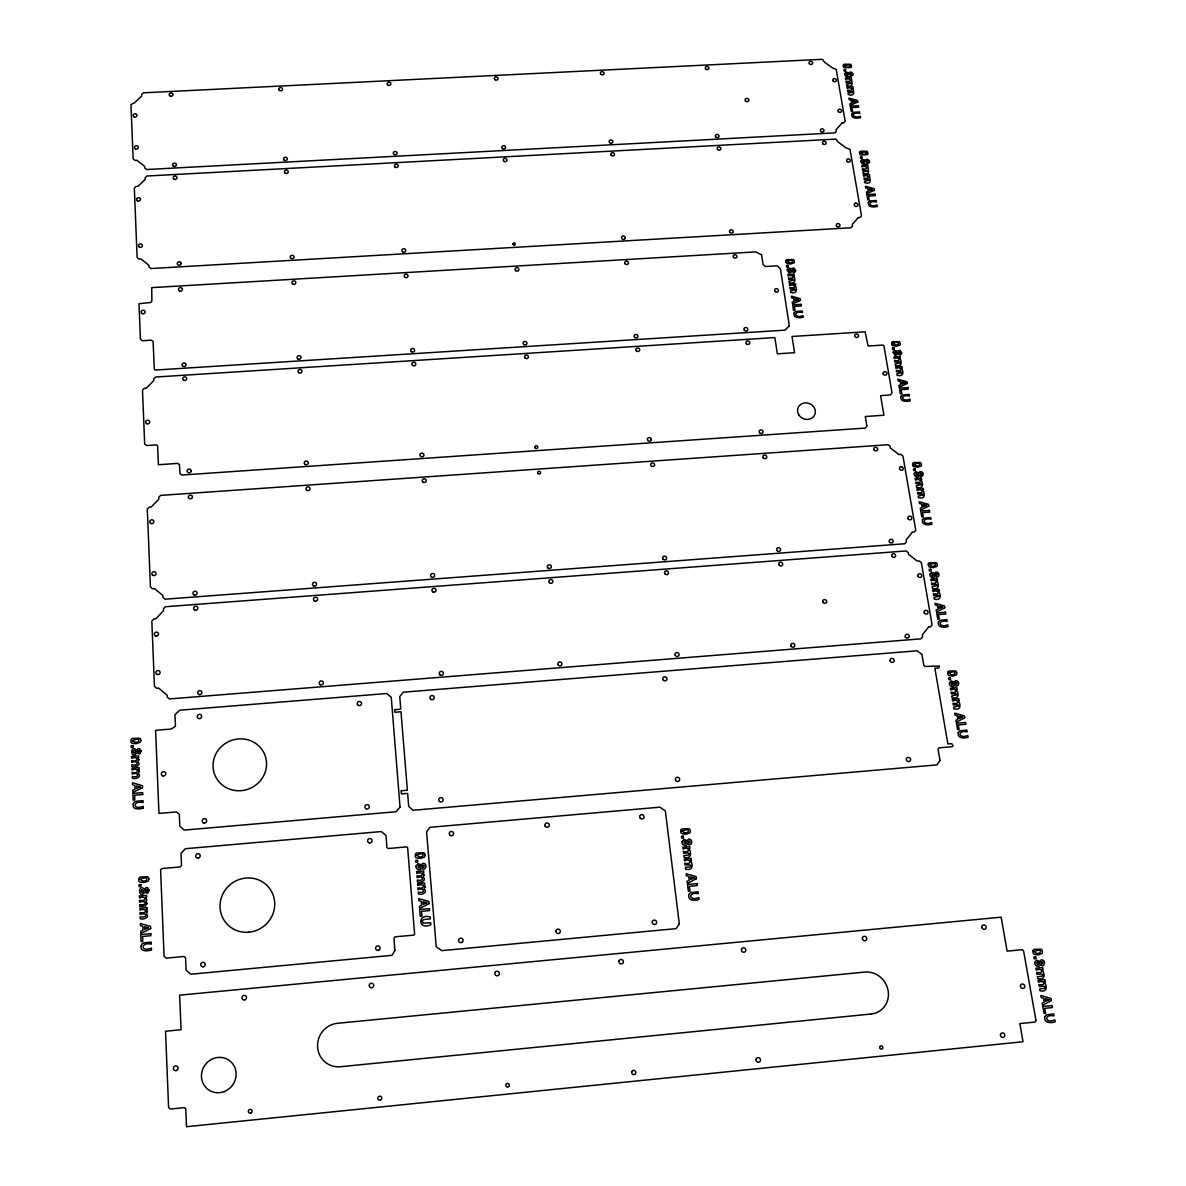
<?xml version="1.0" encoding="UTF-8"?>
<svg xmlns="http://www.w3.org/2000/svg" width="1186" height="1186" viewBox="0 0 1186 1186"><rect width="100%" height="100%" fill="white"/><g stroke="black" fill="none" stroke-linecap="round" stroke-linejoin="round"><path stroke-width="1.5" d="M912.76 465.461L912.657 463.8A2.639 2.372 28.3 0 1 913.769 462.525L920.232 462.466A2.342 2.105 28.4 0 1 921.3 463.711L921.492 464.838A2.357 2.105 28.4 0 1 920.885 466.217L917.49 467.269L913.813 466.706A2.342 2.105 28.3 0 1 912.76 465.461M913.976 464.527C920.039 469.478 923.123 459.975 913.976 464.527M898.499 352.405C899.818 356.215 901.642 350.048 898.499 352.405M921.818 474C920.025 477.528 919.061 470.738 921.818 474M892.895 343.569C898.84 348.343 901.864 339.27 892.895 343.569M1039.366 963.121C1036.816 968.117 1035.408 958.777 1039.366 963.121M866.18 161.311C867.455 164.884 869.219 159.102 866.18 161.311M860.814 153.038C866.566 157.53 869.471 149.08 860.814 153.038M425.048 854.854L425.033 855.521A2.55 2.52 -21.6 0 1 424.217 857.122L420.348 858.412L416.316 857.819A2.535 2.505 -22.9 0 1 415.263 856.381L415.308 854.439A2.861 2.832 -22.7 0 1 416.671 852.942L423.876 852.764A2.535 2.505 -21.4 0 1 424.929 854.202L425.048 854.854M849.769 73.962C851.014 77.431 852.764 71.842 849.769 73.962M844.521 65.942C850.184 70.315 853.045 62.146 844.521 65.942M953.752 683.625C951.216 688.191 950.016 679.608 953.752 683.625M792.485 270.067C793.73 273.773 795.628 267.754 792.485 270.067M1042.85 975.188L1042.153 976.211L1037.453 976.73L1037.794 978.598C1046.171 980.555 1044.451 972.95 1042.094 969.347L1043.013 969.258L1042.702 967.524L1035.927 968.191L1036.267 970.059C1042.538 967.42 1044.718 973.914 1036.697 972.461L1037.024 974.343L1041.723 974.032L1042.85 975.188M1045.044 987.345L1044.362 988.383L1039.648 988.902L1039.989 990.784C1048.38 992.741 1046.645 985.106 1044.288 981.489L1045.207 981.4L1044.896 979.666L1038.106 980.333L1038.447 982.216C1044.733 979.562 1046.927 986.07 1038.877 984.617L1039.218 986.5L1043.917 986.189L1045.044 987.345M787.089 261.439C792.945 266.109 796.028 257.273 787.089 261.439M934.168 574.839C931.647 579.228 930.506 570.926 934.168 574.839M424.128 874.808L423.18 876.899C427.286 880.234 420.57 883.318 417.457 881.88L417.294 880.027C425.107 881.984 423.506 874.645 417.101 877.655L416.953 875.802C424.944 877.343 423.595 870.82 416.76 873.43L416.612 871.577L423.654 870.939L423.787 872.644L422.824 872.733L424.128 874.808M425.122 886.846L424.173 888.937C428.294 892.302 421.579 895.4 418.436 893.947L418.287 892.094C426.115 894.051 424.499 886.683 418.095 889.708L417.932 887.854C425.937 889.381 424.603 882.844 417.739 885.453L417.591 883.6L424.647 882.962L424.781 884.667L423.817 884.756L425.122 886.846M918.409 474.252C915.918 478.492 914.821 470.457 918.409 474.252M141.149 945.909C139.815 952.239 147.909 950.905 151.511 950.09L151.423 948.074C140.304 952.654 140.378 941.61 151.274 944.145L151.2 942.129L144.351 942.811L142.187 943.715L141.149 945.909M149.258 890.345L147.805 893.236L144.677 892.346C138.436 900.026 137.383 882.829 144.559 889.203L145.952 887.765A2.654 2.52 -38 0 1 147.598 887.721L149.258 890.345M897.194 352.909C894.733 356.956 893.71 349.247 897.194 352.909M133.203 804.197C131.928 810.349 139.874 808.941 143.313 808.259L143.254 806.317C132.387 810.675 132.447 800.076 143.106 802.566L143.032 800.639L136.331 801.262L134.211 802.121L133.203 804.197M141.208 751.183L139.785 753.94L136.731 753.08C130.608 760.404 129.63 743.904 136.612 750.071L137.976 748.692A2.58 2.416 -26.7 0 1 139.592 748.662L141.208 751.183M1034.874 962.38C1033.91 965.686 1039.396 968.428 1040.418 964.589C1043.665 968.636 1046.615 961.179 1042.524 960.008A2.639 2.387 53.4 0 0 1040.952 960.037L1039.855 961.475L1036.549 960.2L1034.874 962.38M512.812 243.827C515.095 248.66 516.666 240.076 512.812 243.827M688.043 841.66C689.348 846.152 691.616 838.798 688.043 841.66M682.217 831.193C688.621 836.767 692.313 825.856 682.217 831.193M864.92 161.77C862.504 165.536 861.57 158.316 864.92 161.77M956.924 694.67L951.735 696.019L952.047 697.739C959.874 699.71 958.599 692.728 956.287 689.333L957.176 689.259L956.894 687.687L950.386 688.221L950.683 689.926C956.45 687.094 958.555 694.136 951.068 692.135L951.365 693.84L955.857 693.602L956.924 694.67M958.866 705.774L953.677 707.138L953.974 708.857C961.831 710.844 960.541 703.817 958.229 700.422L959.118 700.348L958.837 698.776L952.314 699.31L952.61 701.03C958.392 698.169 960.497 705.24 952.995 703.239L953.292 704.944L957.799 704.721L958.866 705.774M422.275 920.885L423.105 923.197L430.666 922.752L430.829 924.739C418.273 930.862 416.909 913.205 430.177 916.911L430.34 918.883L423.417 919.61L422.275 920.885M848.524 74.407C846.122 78.054 845.247 71.041 848.524 74.407M939.119 596.187L934.005 597.477L934.286 599.138C941.936 601.109 940.794 594.334 938.497 591.028L939.371 590.954L939.104 589.442L932.685 589.931L932.982 591.592C938.66 588.849 940.706 595.683 933.352 593.712L933.634 595.372L938.067 595.164L939.119 596.187M937.236 585.484L932.137 586.759L932.433 588.419C940.053 590.391 938.927 583.631 936.629 580.339L937.503 580.265L937.236 578.753L930.832 579.242L931.129 580.888C936.792 578.16 938.838 584.98 931.484 583.008L931.781 584.654L936.199 584.461L937.236 585.484M921.403 484.54L916.378 485.756L916.659 487.357C924.102 489.329 923.108 482.791 920.81 479.574L921.67 479.515L921.418 478.047L915.118 478.492L915.399 480.093C920.973 477.469 922.975 484.081 915.755 482.139L916.022 483.725L920.38 483.547L921.403 484.54M923.212 494.888L918.186 496.104L918.468 497.705C925.925 499.677 924.902 493.124 922.619 489.892L923.479 489.833L923.212 488.365L916.911 488.825L917.193 490.411C922.782 487.787 924.783 494.414 917.549 492.472L917.831 494.073L922.189 493.88L923.212 494.888M192.458 496.756L192.429 497.245A2.061 1.898 -10.9 0 1 188.366 497.186L188.381 496.697A2.061 1.898 -10.9 0 1 192.458 496.756M791.181 270.541C788.66 274.485 787.771 266.954 791.181 270.541M900.1 362.768L895.178 363.909L895.445 365.436C902.65 367.408 901.805 361.122 899.537 358.009L900.382 357.964L900.13 356.556L893.962 356.956L894.229 358.483C899.685 355.978 901.642 362.353 894.57 360.44L894.837 361.967L899.092 361.819L900.1 362.768M901.834 372.686L896.898 373.827L897.165 375.354C904.399 377.326 903.539 371.025 901.271 367.912L902.116 367.853L901.864 366.444L895.682 366.845L895.949 368.372C901.419 365.866 903.376 372.256 896.29 370.343L896.557 371.87L900.826 371.722L901.834 372.686M949.467 682.914C948.563 686.012 953.707 688.443 954.745 684.989C957.739 688.755 960.749 681.95 956.82 680.823A2.461 2.239 38.4 0 0 955.323 680.838L954.241 682.128L951.083 680.942L949.467 682.914M148.828 878.945L148.784 879.612A2.668 2.52 -37.1 0 1 147.879 881.257L143.847 882.577L139.74 881.969A2.654 2.505 -37.1 0 1 138.732 880.516L138.881 878.529A2.995 2.832 -37.1 0 1 140.333 877.003L147.716 876.81A2.654 2.505 -37 0 1 148.739 878.277L148.828 878.945M929.943 574.128C929.083 577.152 934.094 579.465 935.117 576.144C938.037 579.806 941.047 573.238 937.177 572.141A2.402 2.179 33 0 0 935.71 572.156L934.642 573.401L931.544 572.245L929.943 574.128M869.294 180.228L864.52 181.25L864.757 182.688C873.148 185.209 869.175 177.263 869.59 175.721L869.353 174.416L863.378 174.742L863.63 176.165C868.908 173.853 870.791 179.872 863.942 178.004L864.194 179.427L868.33 179.323L869.294 180.228M140.793 740.286L140.749 740.924A2.58 2.431 -25.9 0 1 139.859 742.48L135.93 743.726L131.913 743.133A2.565 2.416 -26.1 0 1 130.92 741.724L131.068 739.842A2.906 2.728 -26.1 0 1 132.491 738.389L139.711 738.241A2.565 2.416 -25.9 0 1 140.704 739.649L140.793 740.286M867.663 170.977L862.904 172L863.156 173.423C871.517 175.958 867.559 168.027 867.974 166.5L867.737 165.18L861.777 165.521L862.014 166.929C867.292 164.617 869.175 170.621 862.341 168.768L862.593 170.191L867.663 170.977M914.258 473.555C913.428 476.49 918.32 478.714 919.343 475.527C922.174 479.085 925.169 472.74 921.389 471.672A2.342 2.105 28.7 0 0 919.936 471.672L918.883 472.873L915.844 471.746L914.258 473.555M686.575 842.282C683.773 847.16 682.78 838.028 686.575 842.282M851.207 83.317L846.507 84.295L846.745 85.674C854.943 88.194 851.118 80.47 851.518 78.988L851.296 77.727L845.41 78.024L845.648 79.388C850.851 77.164 852.69 82.99 845.959 81.167L846.196 82.546L851.207 83.317M852.778 92.271L848.064 93.249L848.301 94.643C856.514 97.163 852.69 89.41 853.075 87.927L852.853 86.652L846.967 86.949L847.204 88.327C852.408 86.089 854.246 91.945 847.516 90.106L847.768 91.485L852.778 92.271M893.147 352.212L895.163 355.503L898.113 354.125L900.515 355.044L901.894 353.117L900.13 350.448A2.283 2.031 24.5 0 0 898.706 350.448C897.654 352.494 893.977 348.447 893.147 352.212M147.123 903.465L145.315 905.926L139.785 906.475L139.726 904.577C147.924 905.941 146.604 899.581 139.637 902.175L139.563 900.278C147.598 901.864 146.679 895.208 139.474 897.861L139.399 895.964L146.649 895.311L146.708 897.061L145.73 897.15L146.916 899.907L145.878 901.39L147.123 903.465M147.42 911.515L146.352 913.65C150.414 917.193 143.313 920.143 140.244 918.75L140.17 916.852C148.383 918.216 147.064 911.841 140.081 914.436L140.007 912.538C148.057 914.124 147.138 907.438 139.918 910.107L139.859 908.209L147.108 907.557L147.183 909.306L146.189 909.395L147.42 911.515M793.864 280.163L788.957 281.26L789.194 282.742C796.236 284.729 795.643 278.606 793.404 275.523L794.235 275.478L794.012 274.099L787.889 274.47L788.112 275.967C793.582 273.521 795.406 279.777 788.423 277.865L788.66 279.362L792.885 279.229L793.864 280.163M795.391 289.814L790.469 290.911L790.706 292.408C797.778 294.395 797.17 288.257 794.931 285.159L795.762 285.114L795.539 283.736L789.402 284.121L789.639 285.604C795.109 283.157 796.933 289.428 789.935 287.516L790.173 289.013L794.412 288.88L795.391 289.814M138.94 759.692L137.887 761.708C141.875 765.148 134.819 767.876 131.928 766.541L131.854 764.733C139.577 766.705 138.317 759.485 131.779 762.42L131.705 760.626C139.399 762.806 138.302 755.26 131.631 758.299L131.557 756.505L138.643 755.912L138.703 757.572L137.739 757.661L138.94 759.692M139.385 771.389L138.317 773.42C142.305 776.874 135.263 779.617 132.343 778.268L132.283 776.459C140.007 778.446 138.762 771.197 132.195 774.147L132.135 772.338C139.829 774.532 138.732 766.957 132.046 770.01L131.987 768.202L139.073 767.609L139.147 769.284L138.169 769.358L139.385 771.389M861.006 161.088C859.583 166.366 874.838 163.876 867.767 159.487A2.209 1.898 19.7 0 0 866.403 159.487C865.335 161.385 861.866 157.575 861.006 161.088M1044.807 1016.758C1043.487 1023.103 1050.974 1023.399 1055.169 1021.813L1054.799 1019.812C1045.177 1024.363 1043.117 1013.6 1054.087 1015.913L1053.731 1013.911L1046.348 1014.86L1044.807 1016.758M844.669 73.74C843.454 78.884 858.086 76.497 851.34 72.213A2.164 1.838 18 0 0 849.991 72.198C848.924 74.036 845.559 70.315 844.669 73.74M422.201 865.913C423.372 870.48 425.937 862.993 422.201 865.913M690.875 865.884L690.119 866.877L685.36 867.366L685.582 869.19C693.721 871.221 692.743 863.868 690.445 860.176L691.394 860.087L691.171 858.397L684.307 859.02L684.544 860.858C690.771 857.774 692.58 865.306 684.841 863.2L685.063 865.024L689.807 864.757L690.875 865.884M416.716 855.269C423.105 860.947 427.197 849.843 416.716 855.269M689.377 854.039L688.621 855.032L683.862 855.521L684.1 857.345C692.209 859.361 691.245 852.037 688.947 848.346L689.896 848.272L689.674 846.596L682.825 847.204L683.047 849.028C689.274 845.959 691.082 853.475 683.344 851.37L683.581 853.194L688.31 852.912L689.377 854.039M787.163 269.859L789.105 273.062L792.055 271.727L794.427 272.632L795.836 270.764L794.131 268.155A2.253 1.987 19.3 0 0 792.722 268.155C791.625 270.141 788.053 266.183 787.163 269.859M958.244 732.577C956.969 738.581 964.262 738.552 968.102 737.292L967.791 735.453C958.54 739.56 956.657 729.642 967.168 731.895L966.842 730.072L959.756 730.858L958.244 732.577M682.113 841.541C680.986 844.877 686.427 847.397 687.554 843.72C690.563 847.679 693.973 840.533 689.926 839.273A2.52 2.431 44.2 0 0 688.354 839.303L687.168 840.681L683.907 839.436L682.113 841.541M938.408 621.998C937.162 627.854 944.367 627.72 948.074 626.564L947.762 624.8C938.689 628.728 936.836 619.151 947.169 621.375L946.858 619.611L939.89 620.337L938.408 621.998M922.441 519.779C921.24 525.517 928.356 525.265 931.944 524.227L931.647 522.522C922.723 526.288 920.914 517.022 931.069 519.216L930.758 517.526L923.909 518.193L922.441 519.779M420.674 866.551C417.635 871.517 416.923 862.237 420.674 866.551M900.989 396.509C899.818 402.084 906.83 401.728 910.27 400.809L909.988 399.178C901.256 402.766 899.477 393.856 909.425 396.005L909.143 394.389L902.427 394.997L900.989 396.509M868.33 202.406C867.233 207.743 874.067 207.224 877.284 206.497L877.017 204.97C868.582 208.262 866.877 199.915 876.498 202.005L876.232 200.493L869.738 201.012L868.33 202.406M145.404 890.212C146.427 894.852 149.317 887.217 145.404 890.212M851.77 113.737C850.703 118.956 857.434 118.378 860.562 117.71L860.31 116.243C852.008 119.415 850.332 111.306 859.806 113.382L859.553 111.914L853.149 112.388L851.77 113.737M140.274 879.375C146.664 885.141 151.185 873.845 140.274 879.375M137.428 751.034C138.451 755.482 141.253 748.173 137.428 751.034M132.432 740.657C138.688 746.202 143.091 735.424 132.432 740.657M794.101 313.015C792.856 318.53 799.898 318.07 803.233 317.24L802.981 315.654C794.22 319.123 792.678 310.406 802.492 312.555L802.24 310.969L795.554 311.547L794.101 313.015M688.918 894.481C687.243 900.826 695.011 900.886 699.028 899.448L698.791 897.491C688.769 901.909 687.509 891.323 698.302 893.695L698.05 891.753L690.578 892.628L688.918 894.481M1032.917 950.905L1033.065 952.862A2.624 2.387 52.9 0 0 1034.236 954.315L1038.224 954.893L1041.857 953.588A2.639 2.402 52.8 0 0 1042.479 951.958L1042.242 950.623A2.624 2.387 52.8 0 0 1041.071 949.185L1034.088 949.378A2.965 2.698 52.9 0 0 1032.917 950.905M416.138 865.81C414.818 869.249 420.407 871.74 421.593 868.019C424.514 872.007 428.309 864.861 424.247 863.482A2.55 2.52 -25.7 0 0 422.631 863.512L421.341 864.935L418.08 863.66L416.138 865.81M143.802 890.864C140.526 895.934 140.096 886.461 143.802 890.864M135.871 751.642C132.654 756.49 132.254 747.417 135.871 751.642M947.747 672.432L947.851 674.226A2.446 2.239 37.8 0 0 948.963 675.546L952.773 676.124L956.272 674.953A2.461 2.253 37.9 0 0 956.894 673.485L956.687 672.269A2.446 2.239 37.9 0 0 955.575 670.935L948.874 671.054A2.772 2.52 37.8 0 0 947.747 672.432M928.282 564.017L928.401 565.752A2.387 2.164 32.4 0 0 929.468 567.041L933.219 567.605L936.658 566.493A2.402 2.179 32.5 0 0 937.281 565.07L937.073 563.899A2.387 2.164 32.5 0 0 935.991 562.624L929.409 562.698A2.698 2.446 32.4 0 0 928.282 564.017M891.605 342.873L891.694 344.459A2.283 2.016 24.1 0 0 892.732 345.66L896.334 346.208L899.655 345.215A2.298 2.031 24.3 0 0 900.263 343.91L900.07 342.828A2.283 2.016 24.2 0 0 899.032 341.627L892.702 341.657A2.58 2.283 24.1 0 0 891.605 342.873M859.568 152.371L859.657 153.854A2.194 1.898 19.4 0 0 860.636 154.981L867.351 154.625A2.209 1.898 19.5 0 0 867.944 153.409L867.767 152.386A2.194 1.883 19.5 0 0 866.773 151.274L860.636 151.245A2.491 2.135 19.4 0 0 859.568 152.371M843.29 65.289L843.365 66.727A2.164 1.838 17.8 0 0 844.343 67.824L850.94 67.498A2.179 1.838 17.9 0 0 851.518 66.327L851.355 65.349A2.164 1.823 17.9 0 0 850.377 64.252L844.343 64.207A2.446 2.075 17.8 0 0 843.29 65.289M680.823 830.378L680.853 832.29A2.52 2.431 42.8 0 0 681.935 833.699L685.908 834.292L689.629 833.017A2.535 2.446 42.9 0 0 690.356 831.445L690.193 830.141A2.52 2.431 42.8 0 0 689.11 828.732L682.069 828.91A2.846 2.743 42.7 0 0 680.808 830.378M785.814 260.742L785.873 262.299A2.253 1.987 18.9 0 0 786.881 263.47L790.439 264.018L793.76 263.055A2.268 2.001 19.1 0 0 794.398 261.795L794.22 260.727A2.253 1.987 19.1 0 0 793.226 259.571L786.926 259.571A2.535 2.239 18.9 0 0 785.814 260.742M1034.474 951.439C1038.506 957.858 1046.096 946.725 1034.474 951.439M949.215 672.936C953.114 678.852 960.349 668.726 949.215 672.936M929.735 564.521C933.575 570.229 940.661 560.504 929.735 564.521M1040.937 962.083C1040.804 966.812 1045.311 960.675 1040.937 962.083M955.279 682.691C955.13 687.05 959.459 681.416 955.279 682.691M935.665 573.95C935.517 578.145 939.757 572.719 935.665 573.95M1035.971 1020.42L1035.2 1022.035L1019.827 1023.577L1023.014 1041.738L186.513 1126.7L185.757 1108.821L184.393 1107.62L170.339 1109.029L168.59 1107.487L165.536 1031.242L181.087 1029.73L179.62 995.158L1001.147 917.178L1007.107 951.142L1022.317 949.675L1023.607 951.053L1035.971 1020.42M394.894 950.564L392.062 955.323L190.827 974.225L186.098 970.118L185.55 957.621L183.949 956.479L166.188 958.14L164.068 956.198L160.599 869.827L161.815 868.552L180.064 866.936L181.532 865.572L180.998 853.475L185.253 848.731L381.284 831.564L385.999 835.478L386.918 847.412L388.207 848.524L406.709 846.893L407.643 847.738L414.611 934.064L413.81 935.117L395.057 936.851L393.945 938.23L394.894 950.564M866.862 425.893L865.469 428.072L181.769 475.052L179.931 473.525L179.516 464.586L177.589 463.415L158.42 464.719L157.605 445.758L156.567 444.913L146.916 445.565L144.677 444.068L142.498 390.15L144.366 388.282L146.308 388.148L153.78 380.647L153.691 378.897L155.559 377.029L774.858 337.58L777.349 353.828L794.576 352.716L792.026 336.483L865.128 331.828L868.093 346.03L882.873 345.082L883.926 345.852L892.02 392.788L890.33 394.968L880.59 395.62L883.941 415.233L865.291 416.508L866.862 425.893M679.311 923.924L676.168 928.638L441.77 950.653L436.226 946.695L426.575 831.92L429.925 827.309L659.876 807.177L665.361 810.957L679.311 923.924M939.994 760.463L936.984 764.896L412.98 810.275L408.696 806.361L407.643 793.404L401.372 793.938L401.105 790.751L407.376 790.202L400.987 711.763L394.805 712.267L394.597 709.658L400.779 709.154L399.756 696.597L403.284 692.194L917.134 650.803L921.967 654.42L923.835 665.42L925.213 666.458L939.356 666.058L938.763 667.911L934.865 668.222L947.866 743.963L951.646 743.637L953.114 745.727L952.18 746.72L938.941 747.847L938.067 749.107L939.994 760.463M928.608 626.964L922.323 634.97L922.634 636.838L921.062 638.839L169.346 698.939L167.226 697.146L167.137 695.204L158.642 688.073L156.596 688.236L154.476 686.442L151.823 621.079L153.765 619.018L155.796 618.87L163.549 610.671L163.46 608.774L165.403 606.728L906.089 550.956L908.268 552.632L908.58 554.425L917.282 561.097L919.15 560.948L921.329 562.624L932.077 624.814L930.506 626.816L928.608 626.964M912.33 532.292L906.119 540.015L906.43 541.824L904.874 543.751L165.076 599.182L162.986 597.433L162.897 595.55L154.551 588.627L152.534 588.775L150.444 587.04L147.301 509.135L149.214 507.178L151.2 507.03L158.805 499.173L158.731 497.349L160.629 495.392L888.003 444.72L890.123 446.321L890.419 448.071L898.958 454.52L900.797 454.386L902.931 456.002L915.74 530.216L914.198 532.158L912.33 532.292M400.038 807.103L396.05 811.743L184.171 830.096L179.812 826.138L179.294 814.204L176.358 811.936L158.954 813.433L155.603 730.309L171.229 729.034L175.454 726.306L174.95 714.758L179.709 710.206L386.68 693.528L391.261 697.279L400.038 807.103M858.219 217.616L852.26 224.451L852.541 226.052L851.044 227.771L150.918 268.54L148.947 266.969L148.873 265.293L141.001 259.022L139.103 259.126L137.131 257.57L134.329 188.114L136.138 186.38L138.006 186.291L145.226 179.368L145.152 177.737L146.945 176.017L835.937 139.103L838.22 142.127L846.255 147.998L850.006 149.377L861.481 215.808L859.983 217.512L858.219 217.616M841.971 123.122L836.086 129.689L836.352 131.231L834.885 132.876L146.679 169.524L144.736 167.997L144.662 166.381L136.939 160.303L135.071 160.406L133.143 158.894L130.949 104.516L134.567 102.752L141.683 96.066L141.608 94.495L143.387 92.819L822.343 59.3L824.581 62.235L832.483 67.958L836.189 69.307L845.173 121.387L843.706 123.018L841.971 123.122M789.327 325.765L785.043 330.153L155.262 370.047L154.284 369.261L153.113 341.494L151.171 340.174L142.157 340.738L140.422 339.107L138.999 303.705L150.34 302.519L151.867 301.229L151.734 287.635L755.764 251.892L761.575 254.782L763.087 264.582L765.607 266.524L777.379 265.812L780.432 268.822L789.327 325.765M1051.3 1000.495L1042.613 1005.372L1042.227 1003.208L1044.199 1002.14L1043.487 998.197L1041.204 997.604L1040.834 995.484L1050.915 998.39L1051.3 1000.495M1048.913 999.635L1045.667 1001.34L1045.192 998.656L1048.913 999.635M696.39 878.693L687.376 883.407L687.109 881.287L689.17 880.264L688.681 876.424L686.427 875.831L686.16 873.785L696.138 876.647L696.39 878.693M964.692 717.826L956.287 722.185L955.946 720.213L957.858 719.25L957.235 715.647L955.056 715.084L954.715 713.157L964.351 715.899L964.692 717.826M429.065 903.613L419.622 908.417L419.444 906.267L421.593 905.215L421.282 901.316L418.984 900.708L418.821 898.617L428.902 901.523L429.065 903.613M944.797 607.81L936.525 611.976L936.184 610.078L938.082 609.159L937.474 605.69L935.339 605.127L935.013 603.274L944.471 605.957L944.797 607.81M150.681 928.579L140.778 933.486L140.704 931.292L142.957 930.224L142.809 926.251L140.497 925.629L140.408 923.509L150.607 926.459L150.681 928.579M928.757 506.111L920.618 510.113L920.306 508.26L922.159 507.386L921.566 504.05L919.476 503.501L919.165 501.708L928.445 504.332L928.757 506.111M694.047 877.848L690.682 879.493L690.356 876.869L694.047 877.848M962.409 717.011L959.281 718.538L958.851 716.077L962.409 717.011M142.542 787.712L132.862 792.337L132.788 790.247L134.982 789.239L134.848 785.443L132.58 784.835L132.506 782.804L142.468 785.681L142.542 787.712M426.708 902.754L423.194 904.429L422.972 901.76L426.708 902.754M907.231 383.463L899.24 387.244L898.929 385.48L900.752 384.649L900.189 381.447L898.128 380.914L897.832 379.194L906.919 381.744L907.231 383.463M942.559 607.024L939.475 608.477L939.06 606.105L942.559 607.024M148.294 927.704L144.618 929.424L144.514 926.711L148.294 927.704M926.562 505.355L923.538 506.733L923.138 504.45L926.562 505.355M800.55 300.325L792.53 303.987L792.263 302.267L794.086 301.466L793.597 298.338L791.566 297.819L791.299 296.144L800.283 298.664L800.55 300.325M140.215 786.867L136.612 788.482L136.523 785.888L140.215 786.867M874.438 190.309L866.699 193.763L866.403 192.117L868.167 191.361L867.648 188.366L865.661 187.862L865.38 186.261L874.156 188.707L874.438 190.309M905.081 382.722L902.101 384.027L901.716 381.848L905.081 382.722M857.819 102.04L850.169 105.376L849.902 103.775L851.637 103.049L851.133 100.158L849.176 99.654L848.909 98.097L857.552 100.499L857.819 102.04M798.43 299.598L795.435 300.873L795.109 298.739L798.43 299.598M872.377 189.597L869.486 190.798L869.13 188.752L872.377 189.597M855.773 101.359L852.927 102.515L852.586 100.528L855.773 101.359M855.788 203.162L855.328 203.236A1.883 1.631 20.1 0 0 856.248 206.483L856.722 206.423A1.883 1.631 20.1 0 0 855.788 203.162M1052.145 1005.565L1042.805 1006.484L1044.065 1013.452L1045.652 1013.289L1044.747 1008.322L1052.501 1007.551L1052.145 1005.565M871.191 1014.015L340.412 1066.733A21.971 21.229 -62.9 0 1 317.581 1047.105A21.971 21.229 -62.9 0 1 337.491 1023.296L864.802 972.09A21.452 20.029 57.4 0 1 888.181 991.066A21.452 20.029 57.4 0 1 871.191 1014.015M1035.704 956.82L1033.91 956.983L1034.251 958.851L1036.03 958.673L1035.704 956.82M150.8 933.693L140.823 934.612L141.075 941.625L142.78 941.476L142.587 936.466L150.874 935.695L150.8 933.693M696.938 883.614L687.509 884.489L688.354 891.264L689.97 891.116L689.362 886.283L697.19 885.557L696.938 883.614M429.406 908.624L419.711 909.514L420.274 916.407L421.92 916.259L421.519 911.337L429.569 910.596L429.406 908.624M140.912 884.489L138.999 884.667L139.058 886.55L140.971 886.372L140.912 884.489M683.269 836.145L681.461 836.293L681.683 838.117L683.492 837.953L683.269 836.145M417.561 860.295L415.693 860.473L415.856 862.311L417.709 862.148L417.561 860.295M965.745 724.261L958.303 724.898L959.103 729.42L957.576 729.553L956.465 723.208L965.434 722.452L965.745 724.261M142.72 794.501L134.626 795.198L134.804 799.972L133.143 800.12L132.891 793.404L142.646 792.589L142.72 794.501M950.327 677.843L948.607 677.992L948.904 679.697L950.623 679.548L950.327 677.843M133.04 745.549L131.172 745.697L131.231 747.506L133.114 747.343L133.04 745.549M945.494 612.258L936.688 612.954L937.755 619.077L939.253 618.959L938.497 614.585L945.805 614.022L945.494 612.258M930.817 569.25L929.127 569.384L929.409 571.015L931.099 570.896L930.817 569.25M929.439 510.425L920.781 511.047L921.818 516.963L923.286 516.859L922.545 512.634L929.75 512.115L929.439 510.425M915.118 468.855L913.457 468.974L913.739 470.56L915.399 470.442L915.118 468.855M907.883 387.585L899.388 388.148L900.382 393.811L901.82 393.708L901.123 389.675L908.165 389.201L907.883 387.585M894.007 347.72L892.376 347.824L892.643 349.351L894.274 349.233L894.007 347.72M801.113 304.342L792.678 304.876L793.538 310.391L794.976 310.302L794.353 306.359L801.365 305.929L801.113 304.342M788.097 265.486L786.481 265.575L786.718 267.058L788.334 266.954L788.097 265.486M875.046 194.148L866.847 194.608L867.767 199.9L869.16 199.811L868.508 196.046L875.312 195.66L875.046 194.148M861.866 156.908L860.28 156.997L860.532 158.405L862.103 158.331L861.866 156.908M858.397 105.762L850.318 106.191L851.207 111.306L852.586 111.232L851.948 107.585L858.664 107.229L858.397 105.762M845.529 69.692L843.972 69.766L844.224 71.145L845.766 71.056L845.529 69.692M901.493 466.706L900.989 466.691A1.987 1.779 28 0 0 901.227 470.308L901.731 470.323A1.987 1.779 28 0 0 901.493 466.706M654.583 464.749L654.509 464.26A1.987 1.823 17.3 0 0 650.64 464.615L650.714 465.105A1.987 1.823 17.3 0 0 654.583 464.749M181.176 263.485L181.117 263.025A1.972 1.749 -5.4 0 0 177.233 263.574L177.307 264.018A1.972 1.749 -5.4 0 0 181.176 263.485M191.198 470.857L191.124 470.368A2.046 1.868 -10 0 0 187.106 470.99L187.18 471.465A2.046 1.868 -10 0 0 191.198 470.857M651.322 439.532L651.262 439.057A1.972 1.809 16.5 0 0 647.393 439.235L647.437 439.709A1.972 1.809 16.5 0 0 651.322 439.532M625.289 237.882L625.244 237.437A1.898 1.69 12.5 0 0 621.494 237.585L621.553 238.03A1.898 1.69 12.5 0 0 625.289 237.882M430.681 699.236A2.164 2.09 0.1 0 0 434.209 698.005A2.164 2.09 0.1 0 0 431.348 695.678A2.164 2.09 0.1 0 0 430.681 699.236M545.041 825.886A2.209 2.164 29.9 0 0 548.792 826.538A2.209 2.164 29.9 0 0 547.443 822.995A2.209 2.164 29.9 0 0 545.041 825.886M639.803 817.554A2.209 2.135 38.8 0 0 643.538 818.192A2.209 2.135 38.8 0 0 642.13 814.678A2.209 2.135 38.8 0 0 639.803 817.554M652.241 921.952A2.253 2.194 55.7 0 0 655.265 924.428A2.253 2.194 55.7 0 0 655.799 920.603A2.253 2.194 55.7 0 0 652.241 921.952M555.908 930.951A2.253 2.224 63.9 0 0 558.917 933.441A2.253 2.224 63.9 0 0 559.525 929.602A2.253 2.224 63.9 0 0 555.908 930.951M462.125 942.277A2.268 2.253 -76 0 0 461.784 938.363A2.268 2.253 -76 0 0 458.597 940.631A2.268 2.253 -76 0 0 462.125 942.277M449.998 835.24A2.209 2.194 -4.8 0 0 453.601 833.936A2.209 2.194 -4.8 0 0 450.665 831.505A2.209 2.194 -4.8 0 0 449.998 835.24M775.036 291.341A1.912 1.69 19.1 0 0 778.283 291.133A1.912 1.69 19.1 0 0 776.267 288.658A1.912 1.69 19.1 0 0 775.036 291.341M179.531 290.911A1.987 1.764 -5.8 0 0 182.422 289.221A1.987 1.764 -5.8 0 0 179.382 287.872A1.987 1.764 -5.8 0 0 179.531 290.911M292.601 283.914A1.957 1.749 -1.3 0 0 295.818 282.935A1.957 1.749 -1.3 0 0 293.283 280.934A1.957 1.749 -1.3 0 0 292.601 283.914M297.716 358.839A1.987 1.794 -2.2 0 0 300.977 357.816A1.987 1.794 -2.2 0 0 298.398 355.77A1.987 1.794 -2.2 0 0 297.716 358.839M404.811 277.242A1.942 1.735 3.5 0 0 407.984 276.279A1.942 1.735 3.5 0 0 405.419 274.292A1.942 1.735 3.5 0 0 404.811 277.242M411.394 351.649A1.972 1.779 3.3 0 0 414.596 350.641A1.972 1.779 3.3 0 0 412.002 348.61A1.972 1.779 3.3 0 0 411.394 351.649M625.096 263.796A1.912 1.705 12.9 0 0 628.372 263.603A1.912 1.705 12.9 0 0 626.401 261.128A1.912 1.705 12.9 0 0 625.096 263.796M634.525 337.165A1.942 1.749 14.2 0 0 637.846 336.957A1.942 1.749 14.2 0 0 635.844 334.422A1.942 1.749 14.2 0 0 634.525 337.165M744.363 330.227A1.927 1.72 18.7 0 0 747.64 330.019A1.927 1.72 18.7 0 0 745.609 327.499A1.927 1.72 18.7 0 0 744.363 330.227M733.556 257.347A1.898 1.69 17 0 0 736.803 257.154A1.898 1.69 17 0 0 734.801 254.708A1.898 1.69 17 0 0 733.556 257.347M515.747 270.66A1.927 1.72 8.3 0 0 518.86 269.696A1.927 1.72 8.3 0 0 516.295 267.725A1.927 1.72 8.3 0 0 515.747 270.66M523.782 344.533A1.957 1.764 8.9 0 0 526.925 343.54A1.957 1.764 8.9 0 0 524.316 341.524A1.957 1.764 8.9 0 0 523.782 344.533M142.246 313.608A2.001 1.779 -7.6 0 0 145.166 311.888A2.001 1.779 -7.6 0 0 142.112 310.524A2.001 1.779 -7.6 0 0 142.246 313.608M183.133 366.37A2.016 1.809 -7.3 0 0 186.069 364.606A2.016 1.809 -7.3 0 0 182.985 363.242A2.016 1.809 -7.3 0 0 183.133 366.37M798.904 415.026A9.043 8.154 22.9 0 0 814.322 415.589A9.043 8.154 22.9 0 0 806.154 402.869A9.043 8.154 22.9 0 0 798.904 415.026M146.753 423.699A2.046 1.838 -10.2 0 0 149.732 421.89A2.046 1.838 -10.2 0 0 146.619 420.496A2.046 1.838 -10.2 0 0 146.753 423.699M883.273 373.99A1.942 1.735 24.6 0 0 886.565 374.568A1.942 1.735 24.6 0 0 885.216 371.678A1.942 1.735 24.6 0 0 883.273 373.99M636.259 350.715A1.942 1.764 14.4 0 0 639.58 350.507A1.942 1.764 14.4 0 0 637.579 347.958A1.942 1.764 14.4 0 0 636.259 350.715M746.35 343.673A1.942 1.735 19 0 0 749.641 343.466A1.942 1.735 19 0 0 747.61 340.945A1.942 1.735 19 0 0 746.35 343.673M525.25 358.187A1.957 1.779 9.1 0 0 528.422 357.179A1.957 1.779 9.1 0 0 525.798 355.148A1.957 1.779 9.1 0 0 525.25 358.187M855.21 336.72A1.927 1.705 22.8 0 0 858.456 336.513A1.927 1.705 22.8 0 0 856.396 334.007A1.927 1.705 22.8 0 0 855.21 336.72M759.559 432.742A1.972 1.794 21.7 0 0 762.894 432.519A1.972 1.794 21.7 0 0 760.819 429.91A1.972 1.794 21.7 0 0 759.559 432.742M535.123 447.908A1.482 1.364 10.2 0 0 537.673 447.73A1.482 1.364 10.2 0 0 536.161 445.758A1.482 1.364 10.2 0 0 535.123 447.908M420.659 456.373A2.001 1.853 3.1 0 0 423.921 455.32A2.001 1.853 3.1 0 0 421.282 453.215A2.001 1.853 3.1 0 0 420.659 456.373M412.609 365.392A1.972 1.794 3.3 0 0 415.826 364.369A1.972 1.794 3.3 0 0 413.217 362.338A1.972 1.794 3.3 0 0 412.609 365.392M305.351 464.586A2.016 1.868 -4 0 0 308.256 462.762A2.016 1.868 -4 0 0 305.128 461.354A2.016 1.868 -4 0 0 305.351 464.586M298.664 372.671A1.987 1.809 -2.4 0 0 301.926 371.648A1.987 1.809 -2.4 0 0 299.346 369.602A1.987 1.809 -2.4 0 0 298.664 372.671M183.8 380.306A2.016 1.823 -7.6 0 0 186.736 378.542A2.016 1.823 -7.6 0 0 183.652 377.163A2.016 1.823 -7.6 0 0 183.8 380.306M369.424 842.905A2.239 2.194 -25.8 0 0 371.944 839.985A2.239 2.194 -25.8 0 0 368.149 839.317A2.239 2.194 -25.8 0 0 369.424 842.905M198.047 858.071A2.298 2.194 -34.6 0 0 199.841 854.572A2.298 2.194 -34.6 0 0 195.927 854.928A2.298 2.194 -34.6 0 0 198.047 858.071M203.221 966.768A2.313 2.209 -45.8 0 0 204.807 963.106A2.313 2.209 -45.8 0 0 200.923 963.699A2.313 2.209 -45.8 0 0 203.221 966.768M378.616 950.312A2.298 2.253 -54 0 0 379.342 946.428A2.298 2.253 -54 0 0 375.636 947.792A2.298 2.253 -54 0 0 378.616 950.312M248.912 932.196A27.797 26.759 -40.1 0 0 270.26 889.367A27.797 26.759 -40.1 0 0 222.938 893.799A27.797 26.759 -40.1 0 0 248.912 932.196M906.371 759.677A2.194 2.031 41.7 0 0 909.795 761.219A2.194 2.031 41.7 0 0 909.202 757.587A2.194 2.031 41.7 0 0 906.371 759.677M890.108 660.795A2.135 1.972 35.8 0 0 893.607 661.936A2.135 1.972 35.8 0 0 892.643 658.482A2.135 1.972 35.8 0 0 890.108 660.795M675.531 780.121A2.194 2.105 36.3 0 0 679.237 780.773A2.194 2.105 36.3 0 0 677.829 777.304A2.194 2.105 36.3 0 0 675.531 780.121M662.87 679.489A2.15 2.046 26.7 0 0 666.517 680.127A2.15 2.046 26.7 0 0 665.138 676.776A2.15 2.046 26.7 0 0 662.87 679.489M439.532 801.454A2.209 2.164 -3.9 0 0 443.119 800.165A2.209 2.164 -3.9 0 0 440.199 797.763A2.209 2.164 -3.9 0 0 439.532 801.454M152.964 575.388A2.09 1.942 -15.6 0 0 156.018 573.461A2.09 1.942 -15.6 0 0 152.816 572.008A2.09 1.942 -15.6 0 0 152.964 575.388M150.83 523.426A2.075 1.912 -13.5 0 0 153.869 521.558A2.075 1.912 -13.5 0 0 150.696 520.12A2.075 1.912 -13.5 0 0 150.83 523.426M307.115 490.455A2.031 1.883 -4.5 0 0 310.035 488.617A2.031 1.883 -4.5 0 0 306.892 487.194A2.031 1.883 -4.5 0 0 307.115 490.455M422.928 482.05A2.016 1.868 3 0 0 426.204 480.982A2.016 1.868 3 0 0 423.55 478.877A2.016 1.868 3 0 0 422.928 482.05M537.881 473.392A1.482 1.379 10.6 0 0 540.445 473.214A1.482 1.379 10.6 0 0 538.933 471.227A1.482 1.379 10.6 0 0 537.881 473.392M431.319 576.87A2.046 1.927 2.6 0 0 434.654 575.759A2.046 1.927 2.6 0 0 431.941 573.579A2.046 1.927 2.6 0 0 431.319 576.87M313.638 585.988A2.061 1.942 -7.1 0 0 316.603 584.075A2.061 1.942 -7.1 0 0 313.4 582.622A2.061 1.942 -7.1 0 0 313.638 585.988M194.059 594.927A2.09 1.957 -14.6 0 0 197.098 593A2.09 1.957 -14.6 0 0 193.896 591.547A2.09 1.957 -14.6 0 0 194.059 594.927M547.695 567.768A2.031 1.912 12.6 0 0 551.179 567.501A2.031 1.912 12.6 0 0 549.118 564.773A2.031 1.912 12.6 0 0 547.695 567.768M663.033 559.14A2.016 1.883 20.7 0 0 666.473 558.888A2.016 1.883 20.7 0 0 664.382 556.175A2.016 1.883 20.7 0 0 663.033 559.14M763.28 457.87A1.972 1.809 22.5 0 0 766.63 457.633A1.972 1.809 22.5 0 0 764.54 455.024A1.972 1.809 22.5 0 0 763.28 457.87M776.756 550.185A2.016 1.853 26.4 0 0 780.166 550.778A2.016 1.853 26.4 0 0 778.817 547.695A2.016 1.853 26.4 0 0 776.756 550.185M889.411 541.765A2.016 1.823 30.3 0 0 892.791 542.358A2.016 1.823 30.3 0 0 891.398 539.289A2.016 1.823 30.3 0 0 889.411 541.765M908.091 518.608A2.001 1.809 30 0 0 911.471 519.201A2.001 1.809 30 0 0 910.062 516.162A2.001 1.809 30 0 0 908.091 518.608M873.963 449.687A1.972 1.779 26.5 0 0 877.299 450.28A1.972 1.779 26.5 0 0 875.935 447.315A1.972 1.779 26.5 0 0 873.963 449.687M822.921 602.103A2.031 1.883 30.7 0 0 826.36 602.71A2.031 1.883 30.7 0 0 824.982 599.567A2.031 1.883 30.7 0 0 822.921 602.103M905.363 636.838A2.046 1.883 35 0 0 908.802 637.445A2.046 1.883 35 0 0 907.379 634.273A2.046 1.883 35 0 0 905.363 636.838M924.265 612.836A2.046 1.868 34.4 0 0 927.689 613.444A2.046 1.868 34.4 0 0 926.266 610.316A2.046 1.868 34.4 0 0 924.265 612.836M917.979 576.233A2.031 1.838 32.6 0 0 921.389 576.841A2.031 1.838 32.6 0 0 919.965 573.742A2.031 1.838 32.6 0 0 917.979 576.233M891.828 556.19A2.016 1.838 31 0 0 895.222 556.783A2.016 1.838 31 0 0 893.829 553.699A2.016 1.838 31 0 0 891.828 556.19M778.92 564.714A2.016 1.868 27.1 0 0 782.33 565.307A2.016 1.868 27.1 0 0 780.981 562.208A2.016 1.868 27.1 0 0 778.92 564.714M664.916 573.787A2.016 1.898 21.4 0 0 668.37 573.52A2.016 1.898 21.4 0 0 666.28 570.792A2.016 1.898 21.4 0 0 664.916 573.787M790.958 645.97A2.046 1.912 31.7 0 0 794.412 646.563A2.046 1.912 31.7 0 0 793.034 643.39A2.046 1.912 31.7 0 0 790.958 645.97M675.175 655.206A2.061 1.942 26.1 0 0 678.659 655.814A2.061 1.942 26.1 0 0 677.339 652.596A2.061 1.942 26.1 0 0 675.175 655.206M558.25 665.005A2.061 1.972 16.4 0 0 561.779 664.723A2.061 1.972 16.4 0 0 559.688 661.907A2.061 1.972 16.4 0 0 558.25 665.005M439.991 674.864A2.075 2.001 2 0 0 443.371 673.692A2.075 2.001 2 0 0 440.629 671.454A2.075 2.001 2 0 0 439.991 674.864M549.296 582.519A2.031 1.927 13 0 0 552.78 582.252A2.031 1.927 13 0 0 550.719 579.509A2.031 1.927 13 0 0 549.296 582.519M432.638 591.74A2.046 1.942 2.5 0 0 435.974 590.613A2.046 1.942 2.5 0 0 433.261 588.434A2.046 1.942 2.5 0 0 432.638 591.74M314.661 600.961A2.075 1.957 -7.6 0 0 317.64 599.034A2.075 1.957 -7.6 0 0 314.423 597.581A2.075 1.957 -7.6 0 0 314.661 600.961M194.786 610.019A2.105 1.957 -15.3 0 0 197.84 608.077A2.105 1.957 -15.3 0 0 194.623 606.609A2.105 1.957 -15.3 0 0 194.786 610.019M320.368 684.737A2.105 2.016 -11.6 0 0 323.393 682.736A2.105 2.016 -11.6 0 0 320.131 681.253A2.105 2.016 -11.6 0 0 320.368 684.737M199.337 694.596A2.135 2.016 -20.2 0 0 201.813 691.912A2.135 2.016 -20.2 0 0 198.225 691.29A2.135 2.016 -20.2 0 0 199.337 694.596M157.53 674.538A2.135 2.001 -20.7 0 0 160.021 671.869A2.135 2.001 -20.7 0 0 156.433 671.246A2.135 2.001 -20.7 0 0 157.53 674.538M155.944 636.067A2.12 1.972 -18.5 0 0 158.435 633.443A2.12 1.972 -18.5 0 0 154.877 632.82A2.12 1.972 -18.5 0 0 155.944 636.067M174.194 179.279A1.942 1.69 -4.1 0 0 177.025 177.663A1.942 1.69 -4.1 0 0 174.046 176.343A1.942 1.69 -4.1 0 0 174.194 179.279M285.04 173.037A1.927 1.675 -0.3 0 0 288.198 172.118A1.927 1.675 -0.3 0 0 285.707 170.191A1.927 1.675 -0.3 0 0 285.04 173.037M290.852 258.266A1.957 1.735 -1.1 0 0 294.054 257.303A1.957 1.735 -1.1 0 0 291.534 255.331A1.957 1.735 -1.1 0 0 290.852 258.266M395.071 167.122A1.898 1.675 3.7 0 0 398.17 166.203A1.898 1.675 3.7 0 0 395.664 164.291A1.898 1.675 3.7 0 0 395.071 167.122M402.558 251.773A1.927 1.72 3.5 0 0 405.716 250.824A1.927 1.72 3.5 0 0 403.166 248.852A1.927 1.72 3.5 0 0 402.558 251.773M729.864 232.397A1.898 1.675 16.5 0 0 733.081 232.219A1.898 1.675 16.5 0 0 731.095 229.787A1.898 1.675 16.5 0 0 729.864 232.397M836.664 226.2A1.883 1.646 19.9 0 0 839.851 226.007A1.883 1.646 19.9 0 0 837.835 223.591A1.883 1.646 19.9 0 0 836.664 226.2M822.832 143.773A1.853 1.601 18.2 0 0 825.975 143.61A1.853 1.601 18.2 0 0 824.003 141.253A1.853 1.601 18.2 0 0 822.832 143.773M503.872 161.266A1.883 1.66 7.7 0 0 506.926 160.362A1.883 1.66 7.7 0 0 504.421 158.464A1.883 1.66 7.7 0 0 503.872 161.266M717.574 149.436A1.868 1.616 15.1 0 0 720.747 149.258A1.868 1.616 15.1 0 0 718.79 146.901A1.868 1.616 15.1 0 0 717.574 149.436M611.146 155.158A1.868 1.631 11.5 0 0 614.363 154.981A1.868 1.631 11.5 0 0 612.436 152.609A1.868 1.631 11.5 0 0 611.146 155.158M846.967 161.429A1.868 1.601 19.2 0 0 850.125 161.252A1.868 1.601 19.2 0 0 848.123 158.894A1.868 1.601 19.2 0 0 846.967 161.429M137.635 200.894A1.957 1.705 -5.6 0 0 140.497 199.263A1.957 1.705 -5.6 0 0 137.502 197.943A1.957 1.705 -5.6 0 0 137.635 200.894M139.518 247.207A1.972 1.735 -6.4 0 0 142.424 245.532A1.972 1.735 -6.4 0 0 139.399 244.212A1.972 1.735 -6.4 0 0 139.518 247.207M251.076 1112.957A1.957 1.868 -60.7 0 0 251.254 1109.607A1.957 1.868 -60.7 0 0 248.334 1111.252A1.957 1.868 -60.7 0 0 251.076 1112.957M380.825 1099.837A2.031 1.957 -71.4 0 0 380.602 1096.338A2.031 1.957 -71.4 0 0 377.771 1098.355A2.031 1.957 -71.4 0 0 380.825 1099.837M508.898 1086.406A1.809 1.749 -88.8 0 0 507.845 1083.455A1.809 1.749 -88.8 0 0 505.903 1085.887A1.809 1.749 -88.8 0 0 508.898 1086.406M631.753 1071.773A2.164 2.075 75.1 0 0 634.154 1074.62A2.164 2.075 75.1 0 0 635.281 1071.091A2.164 2.075 75.1 0 0 631.753 1071.773M756.045 1059.513A2.357 2.224 65.8 0 0 759.159 1062.078A2.357 2.224 65.8 0 0 759.633 1058.09A2.357 2.224 65.8 0 0 756.045 1059.513M879.641 1047.194A1.705 1.586 60.6 0 0 881.91 1049.047A1.705 1.586 60.6 0 0 882.191 1046.171A1.705 1.586 60.6 0 0 879.641 1047.194M1000.45 1034.815A2.357 2.15 57.5 0 0 1003.593 1037.335A2.357 2.15 57.5 0 0 1003.905 1033.421A2.357 2.15 57.5 0 0 1000.45 1034.815M981.86 927.304A2.283 2.09 52 0 0 985.403 928.92A2.283 2.09 52 0 0 984.736 925.095A2.283 2.09 52 0 0 981.86 927.304M862.385 938.111A2.283 2.135 53.7 0 0 865.454 940.587A2.283 2.135 53.7 0 0 865.854 936.777A2.283 2.135 53.7 0 0 862.385 938.111M741.443 949.645A2.283 2.179 56.7 0 0 744.482 952.136A2.283 2.179 56.7 0 0 744.971 948.296A2.283 2.179 56.7 0 0 741.443 949.645M619.033 960.957A2.283 2.224 63.7 0 0 621.627 963.936A2.283 2.224 63.7 0 0 622.813 960.215A2.283 2.224 63.7 0 0 619.033 960.957M495.377 972.06A2.283 2.253 88.5 0 0 496.741 975.782A2.283 2.253 88.5 0 0 499.232 972.728A2.283 2.253 88.5 0 0 495.377 972.06M372.241 987.671A2.328 2.268 -59.9 0 0 372.982 983.728A2.328 2.268 -59.9 0 0 369.246 985.121A2.328 2.268 -59.9 0 0 372.241 987.671M244.939 999.813A2.372 2.268 -50.8 0 0 245.769 995.84A2.372 2.268 -50.8 0 0 241.974 997.248A2.372 2.268 -50.8 0 0 244.939 999.813M224.11 1091.609A17.983 17.064 -56.2 0 0 230.425 1061.366A17.983 17.064 -56.2 0 0 201.828 1072.174A17.983 17.064 -56.2 0 0 224.11 1091.609M1020.42 985.877A2.328 2.12 54.7 0 0 1023.533 988.368A2.328 2.12 54.7 0 0 1023.829 984.513A2.328 2.12 54.7 0 0 1020.42 985.877M176.447 1070.513A2.431 2.298 -53.6 0 0 177.337 1066.436A2.431 2.298 -53.6 0 0 173.452 1067.889A2.431 2.298 -53.6 0 0 176.447 1070.513M170.221 96.081A1.912 1.646 -3.1 0 0 173.008 94.509A1.912 1.646 -3.1 0 0 170.087 93.234A1.912 1.646 -3.1 0 0 170.221 96.081M279.407 90.403A1.898 1.631 0.3 0 0 282.52 89.513A1.898 1.631 0.3 0 0 280.074 87.631A1.898 1.631 0.3 0 0 279.407 90.403M284.166 160.169A1.912 1.675 -0.2 0 0 287.308 159.25A1.912 1.675 -0.2 0 0 284.833 157.323A1.912 1.675 -0.2 0 0 284.166 160.169M387.807 85.021A1.868 1.616 3.8 0 0 390.861 84.147A1.868 1.616 3.8 0 0 388.4 82.279A1.868 1.616 3.8 0 0 387.807 85.021M393.945 154.328A1.898 1.66 3.7 0 0 397.043 153.424A1.898 1.66 3.7 0 0 394.538 151.511A1.898 1.66 3.7 0 0 393.945 154.328M809.415 63.792A1.823 1.557 16.8 0 0 812.514 63.629A1.823 1.557 16.8 0 0 810.572 61.346A1.823 1.557 16.8 0 0 809.415 63.792M833.165 80.989A1.838 1.557 17.6 0 0 836.263 80.826A1.838 1.557 17.6 0 0 834.307 78.543A1.838 1.557 17.6 0 0 833.165 80.989M838.428 111.647A1.838 1.571 18.2 0 0 841.541 111.484A1.838 1.571 18.2 0 0 839.569 109.156A1.838 1.571 18.2 0 0 838.428 111.647M600.739 74.14A1.853 1.586 10.7 0 0 603.896 73.977A1.853 1.586 10.7 0 0 602.014 71.664A1.853 1.586 10.7 0 0 600.739 74.14M609.53 142.528A1.868 1.631 11.4 0 0 612.732 142.364A1.868 1.631 11.4 0 0 610.805 139.992A1.868 1.631 11.4 0 0 609.53 142.528M715.707 136.894A1.868 1.616 14.9 0 0 718.879 136.731A1.868 1.616 14.9 0 0 716.937 134.374A1.868 1.616 14.9 0 0 715.707 136.894M705.64 68.936A1.838 1.571 13.9 0 0 708.768 68.773A1.838 1.571 13.9 0 0 706.856 66.475A1.838 1.571 13.9 0 0 705.64 68.936M495.022 79.714A1.853 1.601 7.3 0 0 498.031 78.839A1.853 1.601 7.3 0 0 495.555 76.986A1.853 1.601 7.3 0 0 495.022 79.714M502.493 148.561A1.883 1.646 7.6 0 0 505.547 147.657A1.883 1.646 7.6 0 0 503.027 145.759A1.883 1.646 7.6 0 0 502.493 148.561M820.742 131.32A1.853 1.586 18 0 0 823.885 131.142A1.853 1.586 18 0 0 821.898 128.814A1.853 1.586 18 0 0 820.742 131.32M134.196 116.91A1.927 1.66 -4.4 0 0 137.013 115.338A1.927 1.66 -4.4 0 0 134.077 114.049A1.927 1.66 -4.4 0 0 134.196 116.91M135.5 148.917A1.942 1.675 -4.8 0 0 138.347 147.316A1.942 1.675 -4.8 0 0 135.382 146.011A1.942 1.675 -4.8 0 0 135.5 148.917M173.571 166.307A1.942 1.675 -3.9 0 0 176.403 164.691A1.942 1.675 -3.9 0 0 173.438 163.401A1.942 1.675 -3.9 0 0 173.571 166.307M745.52 100.943A1.912 1.646 15.4 0 0 748.766 100.766A1.912 1.646 15.4 0 0 746.75 98.364A1.912 1.646 15.4 0 0 745.52 100.943M358.394 705.403A2.179 2.105 -9.3 0 0 361.567 703.402A2.179 2.105 -9.3 0 0 358.216 701.771A2.179 2.105 -9.3 0 0 358.394 705.403M199.055 718.568A2.224 2.105 -21.9 0 0 201.561 715.692A2.224 2.105 -21.9 0 0 197.795 715.143A2.224 2.105 -21.9 0 0 199.055 718.568M203.977 822.995A2.283 2.179 -30.9 0 0 206.601 820.075A2.283 2.179 -30.9 0 0 202.791 819.422A2.283 2.179 -30.9 0 0 203.977 822.995M366.207 808.808A2.224 2.164 -19.6 0 0 369.306 806.539A2.224 2.164 -19.6 0 0 365.777 805.072A2.224 2.164 -19.6 0 0 366.207 808.808M163.075 775.94A2.268 2.135 -27.7 0 0 165.699 773.064A2.268 2.135 -27.7 0 0 161.919 772.412A2.268 2.135 -27.7 0 0 163.075 775.94M234.324 790.38A26.952 25.751 -24.1 0 0 265.204 755.853A26.952 25.751 -24.1 0 0 219.84 748.173A26.952 25.751 -24.1 0 0 234.324 790.38"/></g></svg>
